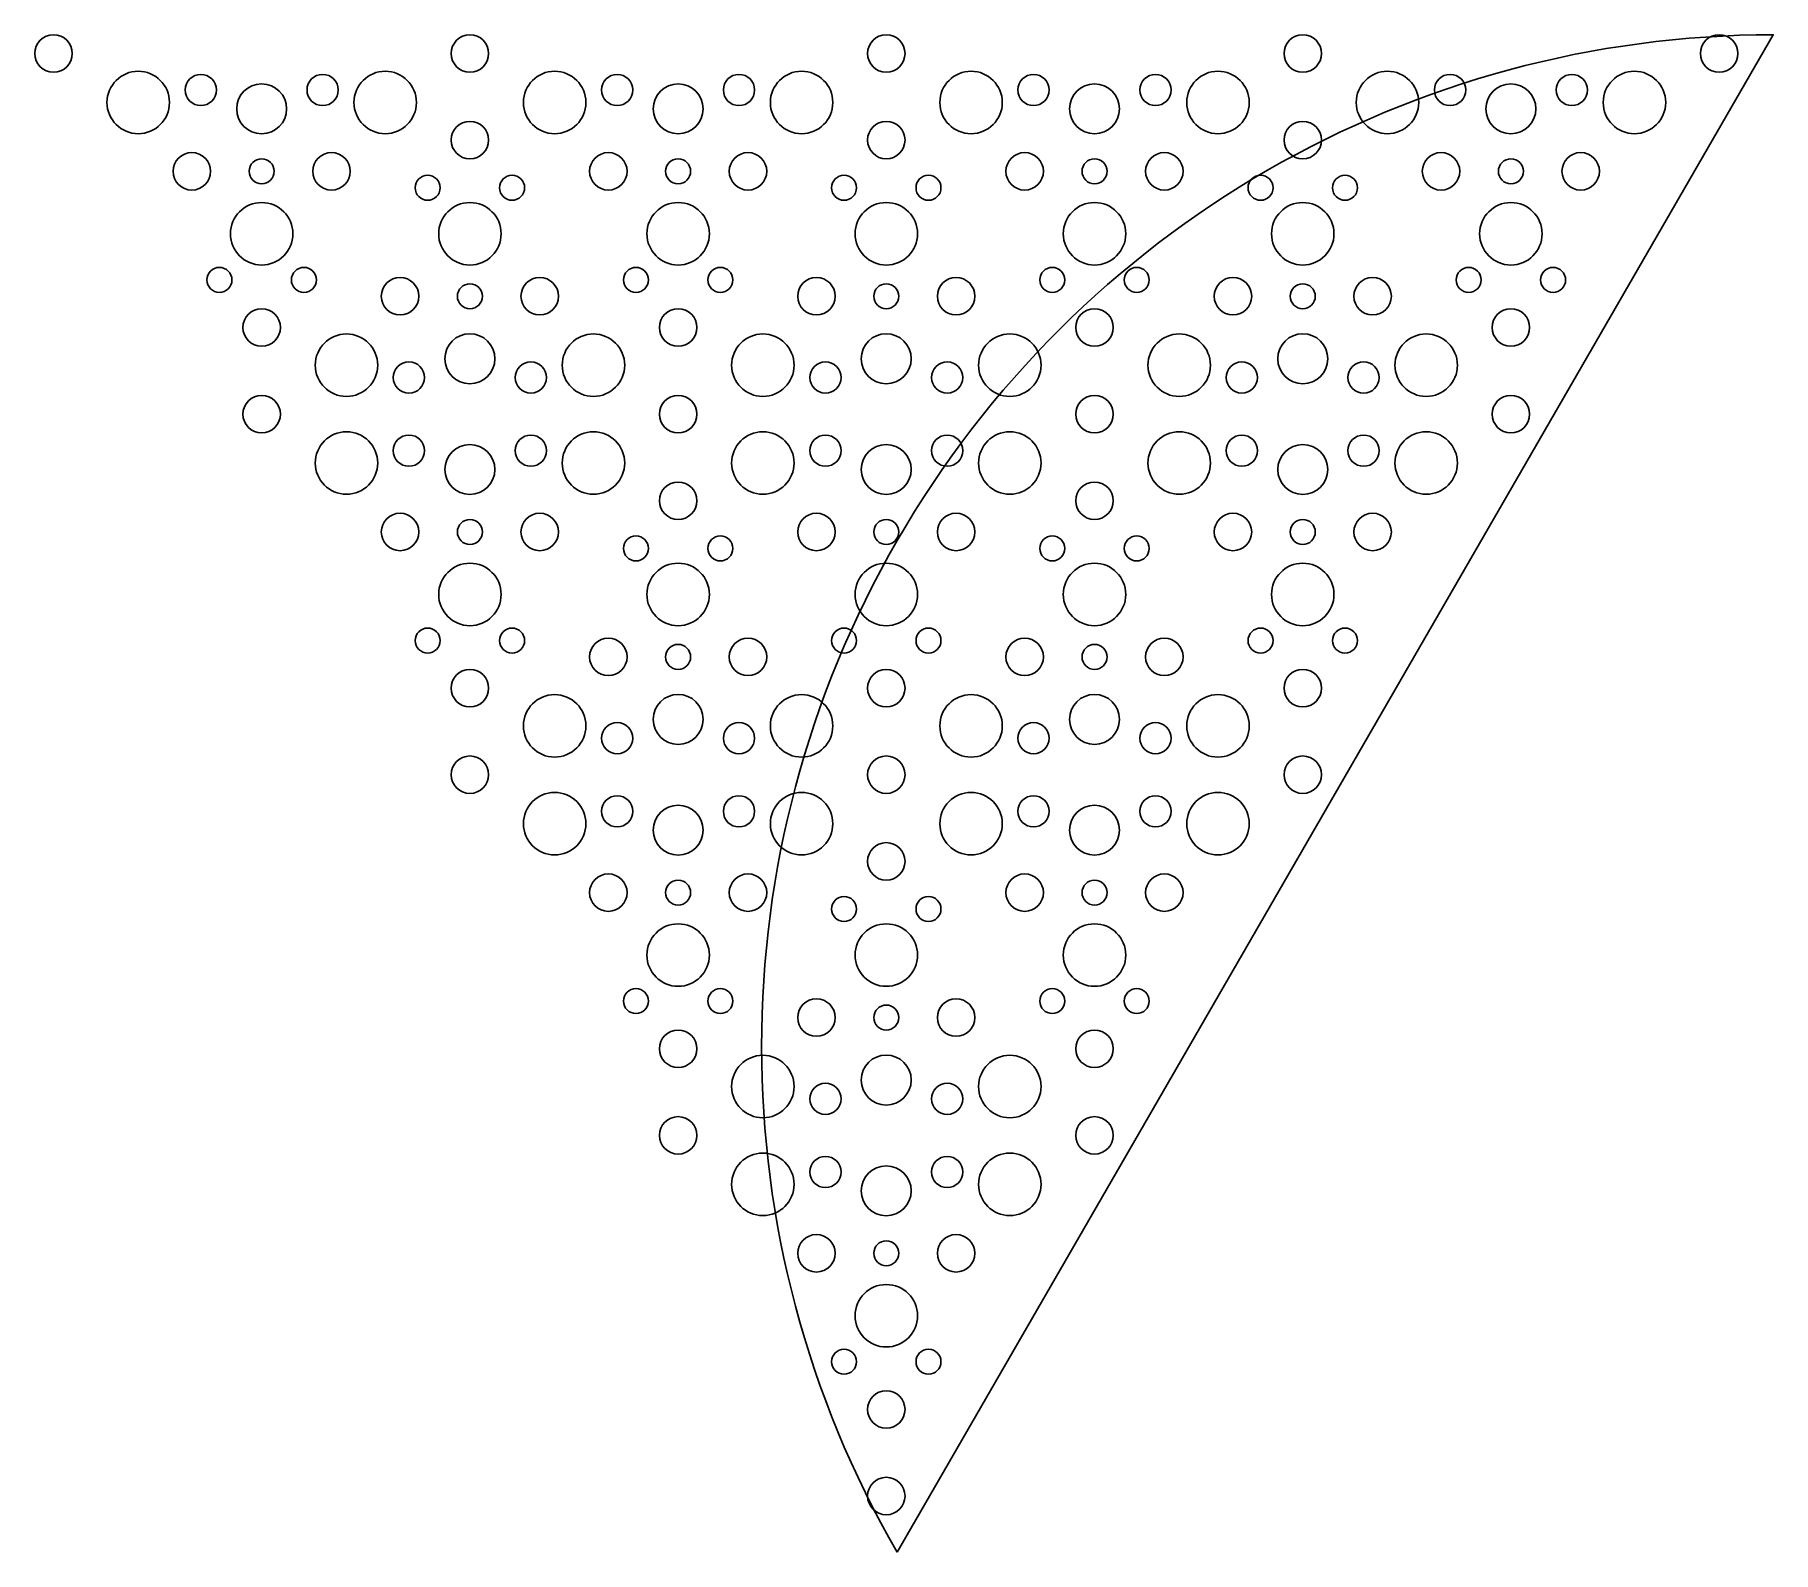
# Model space of a CAD drawing. Header units: millimetres. Extents: x -135 to 4, y -120 to 2.
import ezdxf

# ---------------------------------------------------------------- set-up
doc = ezdxf.new("R2010")
doc.units = ezdxf.units.MM

msp = doc.modelspace()

# ---------------------------------------------------------------- linework, layer by layer
msp.add_lwpolyline([(-65.8, -119.97), (4.33, 1.5, 0.57735)], format="xyb", close=True)
for centre, radius in [((-133.33, 0), 1.5), ((-100, 0), 1.5), ((-66.67, 0), 1.5), ((-33.33, 0), 1.5), ((0, 0), 1.5), ((-126.55, -3.92), 2.5), ((-121.54, -2.92), 1.25), ((-116.67, -4.43), 2), ((-111.79, -2.92), 1.25), ((-106.78, -3.92), 2.5), ((-93.22, -3.92), 2.5), ((-88.21, -2.92), 1.25), ((-83.33, -4.43), 2), ((-78.46, -2.92), 1.25), ((-73.45, -3.92), 2.5), ((-59.88, -3.92), 2.5), ((-54.88, -2.92), 1.25), ((-50, -4.43), 2), ((-45.12, -2.92), 1.25), ((-40.12, -3.92), 2.5), ((-26.55, -3.92), 2.5), ((-21.54, -2.92), 1.25), ((-16.67, -4.43), 2), ((-11.79, -2.92), 1.25), ((-6.78, -3.92), 2.5), ((-100, -6.93), 1.5), ((-66.67, -6.93), 1.5), ((-33.33, -6.93), 1.5), ((-122.26, -9.43), 1.5), ((-111.08, -9.43), 1.5), ((-88.92, -9.43), 1.5), ((-77.74, -9.43), 1.5), ((-55.59, -9.43), 1.5), ((-44.41, -9.43), 1.5), ((-22.26, -9.43), 1.5), ((-11.08, -9.43), 1.5), ((-116.67, -9.43), 1), ((-83.33, -9.43), 1), ((-50, -9.43), 1), ((-16.67, -9.43), 1), ((-103.38, -10.75), 1), ((-96.62, -10.75), 1), ((-70.05, -10.75), 1), ((-63.29, -10.75), 1), ((-36.71, -10.75), 1), ((-29.95, -10.75), 1), ((-116.67, -14.43), 2.5), ((-100, -14.43), 2.5), ((-83.33, -14.43), 2.5), ((-66.67, -14.43), 2.5), ((-50, -14.43), 2.5), ((-33.33, -14.43), 2.5), ((-16.67, -14.43), 2.5), ((-120.05, -18.12), 1), ((-113.29, -18.12), 1), ((-105.59, -19.43), 1.5), ((-94.41, -19.43), 1.5), ((-86.71, -18.12), 1), ((-79.95, -18.12), 1), ((-72.26, -19.43), 1.5), ((-61.08, -19.43), 1.5), ((-53.38, -18.12), 1), ((-46.62, -18.12), 1), ((-38.92, -19.43), 1.5), ((-27.74, -19.43), 1.5), ((-20.05, -18.12), 1), ((-13.29, -18.12), 1), ((-100, -19.43), 1), ((-66.67, -19.43), 1), ((-33.33, -19.43), 1), ((-116.67, -21.93), 1.5), ((-83.33, -21.93), 1.5), ((-50, -21.93), 1.5), ((-16.67, -21.93), 1.5), ((-109.88, -24.95), 2.5), ((-100, -24.43), 2), ((-90.11, -24.95), 2.5), ((-76.55, -24.95), 2.5), ((-66.67, -24.43), 2), ((-56.78, -24.95), 2.5), ((-43.22, -24.95), 2.5), ((-33.33, -24.43), 2), ((-23.45, -24.95), 2.5), ((-104.88, -25.94), 1.25), ((-95.12, -25.94), 1.25), ((-71.54, -25.94), 1.25), ((-61.79, -25.94), 1.25), ((-38.21, -25.94), 1.25), ((-28.46, -25.94), 1.25), ((-116.67, -28.87), 1.5), ((-83.33, -28.87), 1.5), ((-50, -28.87), 1.5), ((-16.67, -28.87), 1.5), ((-109.88, -32.78), 2.5), ((-104.88, -31.79), 1.25), ((-95.12, -31.79), 1.25), ((-90.11, -32.78), 2.5), ((-76.55, -32.78), 2.5), ((-71.54, -31.79), 1.25), ((-61.79, -31.79), 1.25), ((-56.78, -32.78), 2.5), ((-43.22, -32.78), 2.5), ((-38.21, -31.79), 1.25), ((-28.46, -31.79), 1.25), ((-23.45, -32.78), 2.5), ((-100, -33.3), 2), ((-66.67, -33.3), 2), ((-33.33, -33.3), 2), ((-83.33, -35.8), 1.5), ((-50, -35.8), 1.5), ((-105.59, -38.3), 1.5), ((-100, -38.3), 1), ((-94.41, -38.3), 1.5), ((-72.26, -38.3), 1.5), ((-66.67, -38.3), 1), ((-61.08, -38.3), 1.5), ((-38.92, -38.3), 1.5), ((-33.33, -38.3), 1), ((-27.74, -38.3), 1.5), ((-86.71, -39.62), 1), ((-79.95, -39.62), 1), ((-53.38, -39.62), 1), ((-46.62, -39.62), 1), ((-100, -43.3), 2.5), ((-83.33, -43.3), 2.5), ((-66.67, -43.3), 2.5), ((-50, -43.3), 2.5), ((-33.33, -43.3), 2.5), ((-103.38, -46.99), 1), ((-96.62, -46.99), 1), ((-88.92, -48.3), 1.5), ((-83.33, -48.3), 1), ((-77.74, -48.3), 1.5), ((-70.05, -46.99), 1), ((-63.29, -46.99), 1), ((-55.59, -48.3), 1.5), ((-50, -48.3), 1), ((-44.41, -48.3), 1.5), ((-36.71, -46.99), 1), ((-29.95, -46.99), 1), ((-100, -50.8), 1.5), ((-66.67, -50.8), 1.5), ((-33.33, -50.8), 1.5), ((-93.22, -53.82), 2.5), ((-83.33, -53.3), 2), ((-73.45, -53.82), 2.5), ((-59.88, -53.82), 2.5), ((-50, -53.3), 2), ((-40.12, -53.82), 2.5), ((-88.21, -54.81), 1.25), ((-78.46, -54.81), 1.25), ((-54.88, -54.81), 1.25), ((-45.12, -54.81), 1.25), ((-100, -57.73), 1.5), ((-66.67, -57.73), 1.5), ((-33.33, -57.73), 1.5), ((-93.22, -61.65), 2.5), ((-88.21, -60.66), 1.25), ((-78.46, -60.66), 1.25), ((-73.45, -61.65), 2.5), ((-59.88, -61.65), 2.5), ((-54.88, -60.66), 1.25), ((-45.12, -60.66), 1.25), ((-40.12, -61.65), 2.5), ((-83.33, -62.17), 2), ((-50, -62.17), 2), ((-66.67, -64.67), 1.5), ((-88.92, -67.17), 1.5), ((-83.33, -67.17), 1), ((-77.74, -67.17), 1.5), ((-55.59, -67.17), 1.5), ((-50, -67.17), 1), ((-44.41, -67.17), 1.5), ((-70.05, -68.48), 1), ((-63.29, -68.48), 1), ((-83.33, -72.17), 2.5), ((-66.67, -72.17), 2.5), ((-50, -72.17), 2.5), ((-86.71, -75.85), 1), ((-79.95, -75.85), 1), ((-53.38, -75.85), 1), ((-46.62, -75.85), 1), ((-72.26, -77.17), 1.5), ((-66.67, -77.17), 1), ((-61.08, -77.17), 1.5), ((-83.33, -79.67), 1.5), ((-50, -79.67), 1.5), ((-76.55, -82.69), 2.5), ((-66.67, -82.17), 2), ((-56.78, -82.69), 2.5), ((-71.54, -83.68), 1.25), ((-61.79, -83.68), 1.25), ((-83.33, -86.6), 1.5), ((-50, -86.6), 1.5), ((-76.55, -90.52), 2.5), ((-71.54, -89.53), 1.25), ((-66.67, -91.04), 2), ((-61.79, -89.53), 1.25), ((-56.78, -90.52), 2.5), ((-72.26, -96.04), 1.5), ((-61.08, -96.04), 1.5), ((-66.67, -96.04), 1), ((-66.67, -101.04), 2.5), ((-70.05, -104.72), 1), ((-63.29, -104.72), 1), ((-66.67, -108.54), 1.5), ((-66.67, -115.47), 1.5)]:
    msp.add_circle(centre, radius)

doc.saveas('drawing.dxf')
